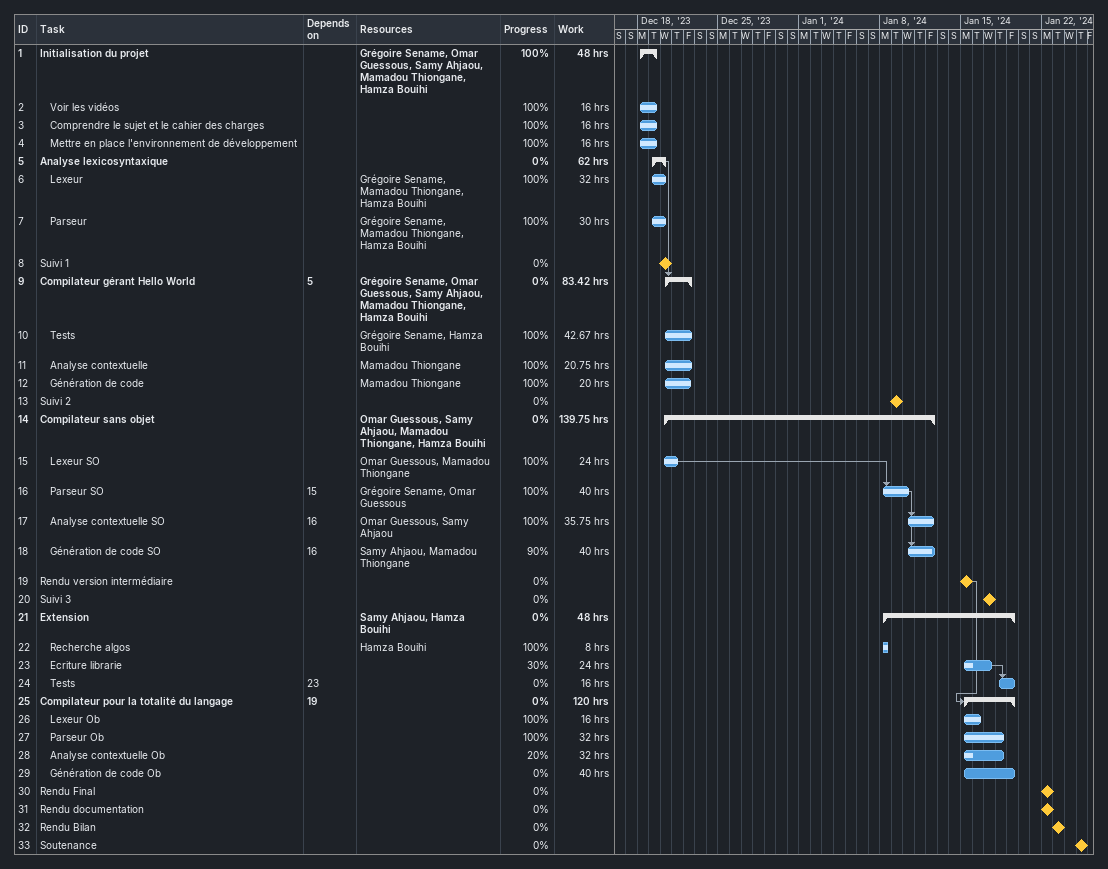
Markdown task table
| ID | Level | Task | Start | Finish | Predecessors | Resources | % complete | Work (h) |
|---|---|---|---|---|---|---|---|---|
| 1 | 1 | **Initialisation du projet** | 2023-12-18 | 2023-12-19 |  | Grégoire Sename, Omar Guessous, Samy Ahjaou, Mamadou Thiongane, Hamza Bouihi | 100 | 48 |
| 2 | 2 | Voir les vidéos | 2023-12-18 | 2023-12-19 |  |  | 100 | 16 |
| 3 | 2 | Comprendre le sujet et le cahier des charges | 2023-12-18 | 2023-12-19 |  |  | 100 | 16 |
| 4 | 2 | Mettre en place l'environnement de développement | 2023-12-18 | 2023-12-19 |  |  | 100 | 16 |
| 5 | 1 | **Analyse lexicosyntaxique** | 2023-12-19 | 2023-12-20 |  |  | 0 | 62 |
| 6 | 2 | Lexeur | 2023-12-19 | 2023-12-20 |  | Grégoire Sename, Mamadou Thiongane, Hamza Bouihi | 100 | 32 |
| 7 | 2 | Parseur | 2023-12-19 | 2023-12-20 |  | Grégoire Sename, Mamadou Thiongane, Hamza Bouihi | 100 | 30 |
| 8 | 1 | Suivi 1 (milestone) | 2023-12-20 | 2023-12-20 |  |  | 0 |  |
| 9 | 1 | **Compilateur gérant Hello World** | 2023-12-20 | 2023-12-22 | 5 | Grégoire Sename, Omar Guessous, Samy Ahjaou, Mamadou Thiongane, Hamza Bouihi | 0 | 83.42 |
| 10 | 2 | Tests | 2023-12-20 | 2023-12-22 |  | Grégoire Sename, Hamza Bouihi | 100 | 42.67 |
| 11 | 2 | Analyse contextuelle | 2023-12-20 | 2023-12-22 |  | Mamadou Thiongane | 100 | 20.75 |
| 12 | 2 | Génération de code | 2023-12-20 | 2023-12-22 |  | Mamadou Thiongane | 100 | 20 |
| 13 | 1 | Suivi 2 (milestone) | 2024-01-09 | 2024-01-09 |  |  | 0 |  |
| 14 | 1 | **Compilateur sans objet** | 2023-12-20 | 2024-01-12 |  | Omar Guessous, Samy Ahjaou, Mamadou Thiongane, Hamza Bouihi | 0 | 139.75 |
| 15 | 2 | Lexeur SO | 2023-12-20 | 2023-12-21 |  | Omar Guessous, Mamadou Thiongane | 100 | 24 |
| 16 | 2 | Parseur SO | 2024-01-08 | 2024-01-10 | 15 | Grégoire Sename, Omar Guessous | 100 | 40 |
| 17 | 2 | Analyse contextuelle SO | 2024-01-10 | 2024-01-12 | 16 | Omar Guessous, Samy Ahjaou | 100 | 35.75 |
| 18 | 2 | Génération de code SO | 2024-01-10 | 2024-01-12 | 16 | Samy Ahjaou, Mamadou Thiongane | 90 | 40 |
| 19 | 1 | Rendu version intermédiaire (milestone) | 2024-01-15 | 2024-01-15 |  |  | 0 |  |
| 20 | 1 | Suivi 3 (milestone) | 2024-01-17 | 2024-01-17 |  |  | 0 |  |
| 21 | 1 | **Extension** | 2024-01-08 | 2024-01-19 |  | Samy Ahjaou, Hamza Bouihi | 0 | 48 |
| 22 | 2 | Recherche algos | 2024-01-08 | 2024-01-08 |  | Hamza Bouihi | 100 | 8 |
| 23 | 2 | Ecriture librarie | 2024-01-15 | 2024-01-17 |  |  | 30 | 24 |
| 24 | 2 | Tests | 2024-01-18 | 2024-01-19 | 23 |  | 0 | 16 |
| 25 | 1 | **Compilateur pour la totalité du langage** | 2024-01-15 | 2024-01-19 | 19 |  | 0 | 120 |
| 26 | 2 | Lexeur Ob | 2024-01-15 | 2024-01-16 |  |  | 100 | 16 |
| 27 | 2 | Parseur Ob | 2024-01-15 | 2024-01-18 |  |  | 100 | 32 |
| 28 | 2 | Analyse contextuelle Ob | 2024-01-15 | 2024-01-18 |  |  | 20 | 32 |
| 29 | 2 | Génération de code Ob | 2024-01-15 | 2024-01-19 |  |  | 0 | 40 |
| 30 | 1 | Rendu Final (milestone) | 2024-01-22 | 2024-01-22 |  |  | 0 |  |
| 31 | 1 | Rendu documentation (milestone) | 2024-01-22 | 2024-01-22 |  |  | 0 |  |
| 32 | 1 | Rendu Bilan (milestone) | 2024-01-23 | 2024-01-23 |  |  | 0 |  |
| 33 | 1 | Soutenance (milestone) | 2024-01-25 | 2024-01-25 |  |  | 0 |  |
